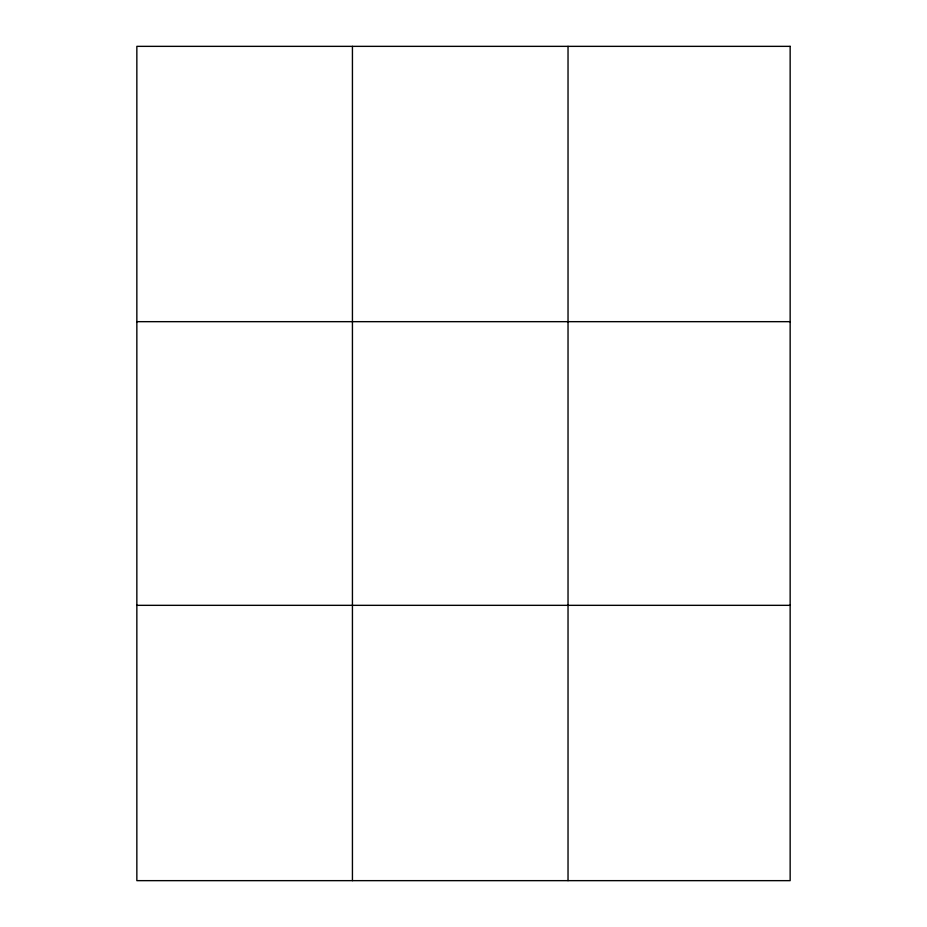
<?xml version="1.0" encoding="UTF-8"?>
<svg xmlns="http://www.w3.org/2000/svg" width="927" height="927" viewBox="0 0 927 927"><rect width="100%" height="100%" fill="white"/><g stroke="black" fill="none" stroke-linecap="round" stroke-linejoin="round"><path stroke-width="1.39" d="M352.434 46.35L352.434 880.65M568.031 46.35L568.031 880.65M136.848 321.669L790.152 321.669M136.848 605.331L790.152 605.331M790.152 46.35L790.152 880.65L136.848 880.65L136.848 46.35L790.152 46.35"/></g></svg>
